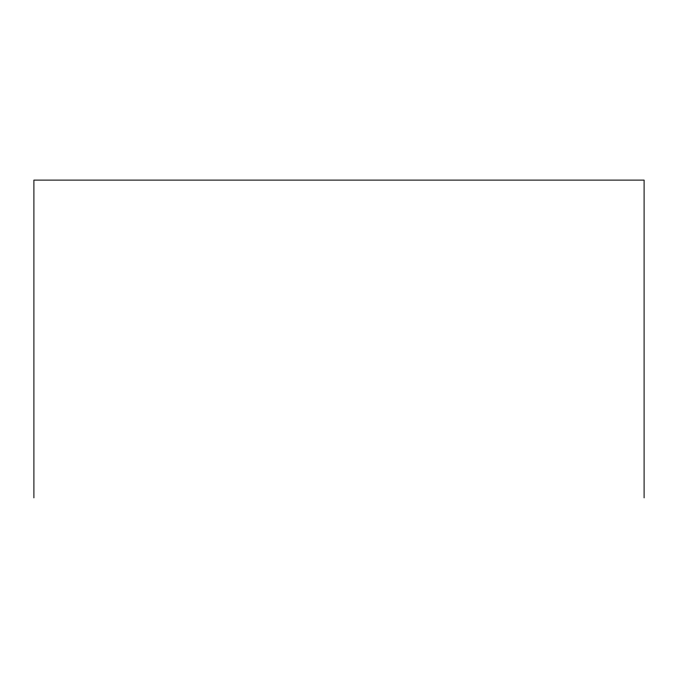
<?xml version="1.0" encoding="UTF-8"?>
<svg xmlns="http://www.w3.org/2000/svg" width="678" height="678" viewBox="0 0 678 678"><rect width="100%" height="100%" fill="white"/><g stroke="black" fill="none" stroke-linecap="round" stroke-linejoin="round"><path stroke-width="1.02" d="M644.1 497.889L644.1 180.111L33.9 180.111L33.9 497.889"/></g></svg>
